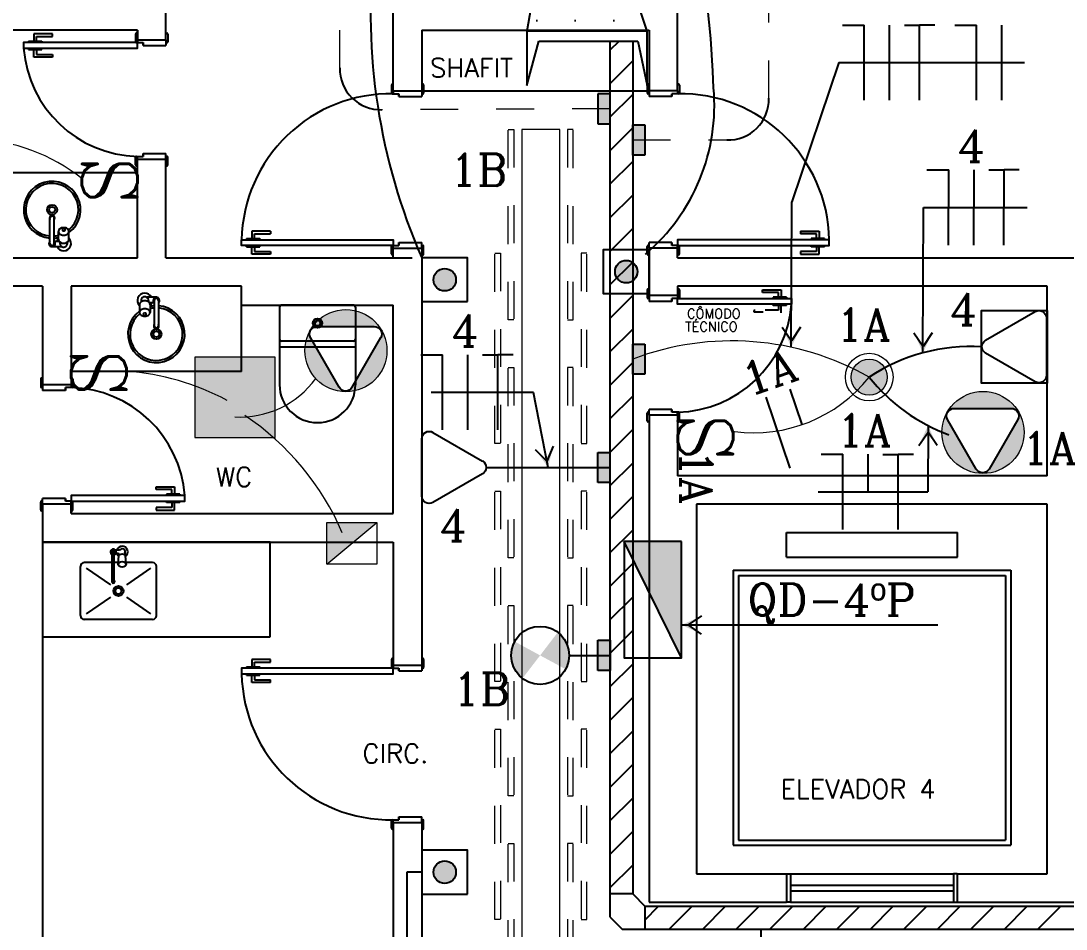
# Model space of a CAD drawing. Extents: x 544 to 914, y -40 to 56.
# Drawn here: x 574.699 to 577.456, y -4.27 to -1.874 of the extents above; entities that cross this region are included whole.
import ezdxf
from ezdxf.lldxf.tags import DXFTag

# ---------------------------------------------------------------- set-up
doc = ezdxf.new("R2010")
doc.units = 0
doc.header["$LTSCALE"] = 0.5
doc.header["$MEASUREMENT"] = 0
for name, pattern in [('CONTINU', [0]), ('DASHDOT2', [0.5, 0.25, -0.125, 0, -0.125]), ('HIDDEN', [0.375, 0.25, -0.125])]:
    doc.linetypes.add(name, pattern=pattern)
doc.layers.get('0').update_dxf_attribs({"linetype": 'CONTINUOUS'})
for name, color, linetype in [('A-01', 1, 'CONTINUOUS'), ('A-02', 2, 'CONTINUOUS'), ('A-05', 5, 'CONTINUOUS'), ('CABOS', 5, 'CONTINUOUS'), ('COZINHA', 2, 'CONTINUOUS'), ('ELE-ELETROCALHA', 250, 'CONTINUOUS'), ('ELETRODUTO', 5, 'CONTINUOUS'), ('FIAÇÃO', 15, 'CONTINUOUS'), ('INTERRUPTOR', 3, 'CONTINUOUS'), ('JANELA', 1, 'CONTINUOUS'), ('LUMINO', 3, 'CONTINUOUS'), ('PORTA', 2, 'CONTINUOUS'), ('Proj', 1, 'HIDDEN'), ('SAN', 2, 'CONTINUOUS'), ('SETAS', 1, 'CONTINUOUS'), ('TEL-TOMADA COAXIAL', 3, 'CONTINUOUS'), ('TEXTO', 7, 'CONTINUOUS'), ('TOMADAS', 3, 'CONTINUOUS'), ('TUBULACAO', 5, 'CONTINUOUS'), ('Título', 3, 'CONTINUOUS')]:
    doc.layers.add(name, color=color, linetype=linetype)
doc.layers.add('Luminotécnico', color=142, linetype='CONTINUOUS', lineweight=0)
doc.styles.add('ROMANC', font='romanc.shx')
doc.styles.add('T20', font='simplex.shx', dxfattribs={"height": 0.1})
tags = doc.linetypes.add('HIDDEN2', pattern=[0.1875, 0.125, -0.0625]).pattern_tags.tags
tags[6:7] = [DXFTag(74, 4), DXFTag(75, 0), DXFTag(340, '0'), DXFTag(46, 1.0), DXFTag(50, 0.0), DXFTag(44, 0.0), DXFTag(45, 0.0)]
tags[4:5] = [DXFTag(74, 4), DXFTag(75, 0), DXFTag(340, '0'), DXFTag(46, 1.0), DXFTag(50, 0.0), DXFTag(44, 0.0), DXFTag(45, 0.0)]

# ---------------------------------------------------------------- blocks, each defined once
blk = doc.blocks.new('A')
at = {"layer": 'TOMADAS'}
blk.add_hatch(color=256, dxfattribs=at).paths.add_polyline_path([(1807.0593, -85.114, 1), (1806.9999, -85.114, 1)])
blk.add_lwpolyline([(1806.9719, -85.1745), (1807.0873, -85.1745), (1807.0873, -85.0534), (1806.9719, -85.0534)], close=True, dxfattribs=at)
blk.add_circle((1807.0296, -85.114), 0.0297, dxfattribs=at)
blk = doc.blocks.new('T')
at = {"layer": 'TOMADAS'}
for p, q in [((-55.465, 372.138), (-55.6155, 372.2249)), ((-55.6492, 372.2054), (-55.6492, 372.0316)), ((-55.6155, 372.0122), (-55.465, 372.0991))]:
    blk.add_line(p, q, dxfattribs=at)
for centre, start, end in [((-55.6267, 372.2054), 60, 180), ((-55.4762, 372.1185), 300, 60), ((-55.6267, 372.0316), 180, 300)]:
    blk.add_arc(centre, 0.0225, start, end, dxfattribs=at)

msp = doc.modelspace()

# ---------------------------------------------------------------- hatches: boundary and pattern name
at = {"layer": 'ELE-ELETROCALHA', "ltscale": 0.06}
h = msp.add_hatch(dxfattribs=at)
h.set_pattern_fill('ANSI31', color=256, scale=0.5, style=0)
h.set_pattern_definition([(45, (-889.07684, 133.60847), (-0.0441941738, 0.0441941738), [])])
h.paths.add_polyline_path([(576.2528, -4.1773), (576.313, -4.1773), (576.313, -1.9266), (576.2528, -1.9266)])
at = {"layer": 'ELETRODUTO', "linetype": 'DASHDOT2', "ltscale": 0.06}
for points in [[(576.253, -2.1456), (576.2212, -2.1456), (576.2212, -2.0662), (576.253, -2.0662)], [(576.3132, -2.228), (576.345, -2.228), (576.345, -2.1486), (576.3132, -2.1486)], [(576.3132, -2.8059), (576.345, -2.8059), (576.345, -2.7265), (576.3132, -2.7265)], [(576.2211, -3.0917), (576.2528, -3.0917), (576.2528, -3.0123), (576.2211, -3.0123)], [(576.2212, -3.5876), (576.253, -3.5876), (576.253, -3.5081), (576.2212, -3.5081)]]:
    msp.add_hatch(color=256, dxfattribs=at).paths.add_polyline_path(points)
at = {"layer": 'LUMINO'}
msp.add_hatch(color=256, dxfattribs=at).paths.add_polyline_path([(576.442, -3.5545), (576.442, -3.2475), (576.2902, -3.2475)])
h = msp.add_hatch(color=256, dxfattribs=at)
h.paths.add_polyline_path([(576.1152, -3.4871), (576.0687, -3.5479), (576.136, -3.5844, 0.124965), (576.1452, -3.5479, 0.233353)])
h.paths.add_polyline_path([(576.0221, -3.6086), (576.0687, -3.5479), (576.0014, -3.5113, 0.124965), (575.9921, -3.5479, 0.233353)])
at = {"layer": 'Luminotécnico', "linetype": 'CONTINU'}
h = msp.add_hatch(color=3, dxfattribs=at)
h.paths.add_polyline_path([(575.4481, -2.744, 1), (575.6646, -2.744, 1)])
h.paths.add_polyline_path([(575.631, -2.6804, -0.57735), (575.648, -2.7097), (575.5724, -2.8406, -0.57735), (575.5385, -2.8406), (575.463, -2.7097, -0.57735), (575.4799, -2.6804)], flags=16)
at = {"layer": 'Luminotécnico'}
for points in [[(575.1579, -2.7608), (575.1579, -2.9728), (575.37, -2.9728), (575.37, -2.7608)], [(576.9367, -2.8616, 1), (576.9367, -2.7661, 1)], [(575.5065, -3.3071), (575.6381, -3.197), (575.5065, -3.197)]]:
    msp.add_hatch(color=3, dxfattribs=at).paths.add_polyline_path(points)
at = {"layer": 'Luminotécnico', "linetype": 'CONTINU'}
h = msp.add_hatch(color=3, dxfattribs=at)
h.paths.add_polyline_path([(577.1285, -2.9598, 1), (577.3451, -2.9598, 1)])
h.paths.add_polyline_path([(577.3115, -2.8961, -0.57735), (577.3284, -2.9255), (577.2528, -3.0564, -0.57735), (577.219, -3.0564), (577.1434, -2.9255, -0.57735), (577.1603, -2.8961)], flags=16)
at = {"layer": 'TEL-TOMADA COAXIAL', "linetype": 'DASHDOT2', "ltscale": 0.06}
h = msp.add_hatch(dxfattribs=at)
h.set_pattern_fill('DOTS', color=256, scale=0.032, angle=270, style=0)
h.set_pattern_definition([(270, (329.019317, 414.10259), (0.0508, -0.0254), [0, -0.0508])])
h.paths.add_polyline_path([(576.0334, -1.9016), (576.3507, -1.9016), (576.2161, -1.4992), (576.3678, -1.5347), (576.0566, -1.2951), (576.0395, -1.6313), (576.0935, -1.5575)])
at = {"layer": 'TOMADAS'}
msp.add_hatch(color=256, dxfattribs=at).paths.add_polyline_path([(576.2959, -2.5059, 1), (576.2959, -2.5653, 1)])
msp.add_hatch(color=256, dxfattribs=at).paths.add_polyline_path([(576.2959, -2.5059, 1), (576.2959, -2.5653, 1)])

# ---------------------------------------------------------------- linework, layer by layer
at = {"color": 3}
msp.add_lwpolyline([(577.4063, -2.6377), (577.4063, -2.8301), (577.2333, -2.8301), (577.2333, -2.6377)], close=True, dxfattribs=at)
at = {"layer": 'A-01', "color": 9}
msp.add_line((574.7564, -3.2489), (574.7564, -4.8289), dxfattribs=at)
at = {"layer": 'A-02', "color": 9}
for p, q in [((576.7187, -3.2239), (577.1692, -3.2239)), ((576.7187, -3.2887), (576.7187, -3.2239)), ((577.1692, -3.2887), (577.1692, -3.2239)), ((576.7187, -3.2887), (577.1692, -3.2887)), ((576.5777, -3.3233), (576.5777, -4.0489)), ((576.5777, -3.3233), (577.3102, -3.3233)), ((577.3102, -3.3233), (577.3102, -4.0489)), ((576.5916, -3.3372), (576.5916, -4.035)), ((576.5916, -3.3372), (577.2963, -3.3372)), ((577.2963, -3.3372), (577.2963, -4.035)), ((576.5777, -4.0489), (577.3102, -4.0489)), ((576.5916, -4.035), (577.2963, -4.035))]:
    msp.add_line(p, q, dxfattribs=at)
at = {"layer": 'A-05', "color": 4}
for p, q in [((575.0814, -1.9239), (575.0814, -1.8239)), ((575.6814, -2.0589), (575.6814, -1.8239)), ((576.4314, -2.0589), (576.4314, -1.8239)), ((575.0064, -1.8989), (574.1564, -1.8989)), ((575.0064, -1.8989), (575.0064, -1.9239)), ((575.0064, -1.9239), (575.0064, -1.8989)), ((575.7564, -1.8989), (576.3564, -1.8989)), ((575.7564, -1.8989), (575.7564, -2.0589)), ((576.3564, -1.8989), (576.3564, -2.0589)), ((575.0064, -1.9239), (575.0814, -1.9239)), ((575.6814, -2.0589), (575.7564, -2.0589)), ((576.4314, -2.0589), (576.3564, -2.0589)), ((575.0064, -2.2389), (575.0814, -2.2389)), ((575.0064, -2.4989), (575.0064, -2.2389)), ((575.0814, -2.4989), (575.0814, -2.2389)), ((575.6814, -2.4739), (575.7564, -2.4739)), ((575.6814, -2.4989), (575.6814, -2.4739)), ((575.7564, -2.4739), (575.7564, -3.5739)), ((576.4314, -2.4739), (576.3564, -2.4739)), ((576.3564, -2.4739), (576.3564, -2.5989)), ((576.4314, -2.4989), (576.4314, -2.4739)), ((574.5564, -2.4989), (575.0064, -2.4989)), ((574.5564, -2.4989), (575.0064, -2.4989)), ((575.0814, -2.4989), (575.7314, -2.4989)), ((576.4314, -2.4989), (577.5314, -2.4989)), ((574.7564, -2.5739), (573.4689, -2.5739)), ((574.7564, -2.5739), (574.7564, -2.8339)), ((574.8314, -2.5739), (574.8314, -2.8339)), ((575.2814, -2.5739), (574.8314, -2.5739)), ((575.2814, -2.5739), (574.8314, -2.5739)), ((575.2814, -2.6239), (575.2814, -2.5739)), ((576.3564, -2.5739), (576.3564, -2.5739)), ((577.4064, -2.5739), (576.4314, -2.5739)), ((576.4314, -2.5739), (576.4314, -2.5989)), ((577.4064, -3.0739), (577.4064, -2.5739)), ((576.4314, -2.5989), (576.3564, -2.5989)), ((575.2814, -2.6239), (575.6814, -2.6239)), ((575.6814, -3.1739), (575.6814, -2.6239)), ((574.8314, -2.8339), (574.7564, -2.8339)), ((576.4314, -2.9139), (576.3564, -2.9139)), ((576.3564, -2.9139), (576.3564, -4.1989)), ((576.4314, -2.9139), (576.4314, -3.0739)), ((576.3564, -3.0739), (576.3564, -3.0739)), ((577.4064, -3.0739), (576.4314, -3.0739)), ((574.8314, -3.1489), (574.7564, -3.1489)), ((574.7564, -3.1489), (574.7564, -3.2489)), ((574.8314, -3.1739), (574.8314, -3.1489)), ((574.8314, -3.1489), (574.8314, -3.1739)), ((576.4814, -3.1489), (576.4814, -4.1239)), ((577.4064, -3.1489), (576.4814, -3.1489)), ((577.4064, -4.1239), (577.4064, -3.1489)), ((574.8314, -3.1739), (575.6814, -3.1739)), ((574.7564, -3.2489), (575.6814, -3.2489)), ((575.6814, -3.2489), (575.6814, -3.5739)), ((575.6814, -3.5739), (575.7564, -3.5739)), ((575.6814, -3.9889), (575.7564, -3.9889)), ((575.6814, -3.9889), (575.6814, -4.8289)), ((575.6814, -3.9889), (575.6814, -4.8289)), ((575.7564, -3.9889), (575.7564, -4.8289)), ((576.4814, -4.1239), (576.7189, -4.1239)), ((576.7189, -4.1239), (576.7189, -4.1989)), ((577.1689, -4.1239), (577.1689, -4.1989)), ((577.1689, -4.1239), (577.4064, -4.1239)), ((576.3564, -4.1989), (576.7189, -4.1989)), ((577.1689, -4.1989), (577.7189, -4.1989))]:
    msp.add_line(p, q, dxfattribs=at)
at = {"layer": 'CABOS', "linetype": 'HIDDEN2', "ltscale": 2}
for centre, radius, start, end in [((573.7293, -2.1487), 2.7986, 2.011, 30.375), ((577.2355, -1.853), 1.6141, 173.9246, 203.5957), ((576.0149, -2.097), 0.5134, 310.1985, 5.1958)]:
    msp.add_arc(centre, radius, start, end, dxfattribs=at)
at = {"layer": 'COZINHA', "color": 9}
for p, q in [((575.7564, -2.0589), (576.3564, -2.0589)), ((574.7564, -3.2489), (574.7564, -3.4989)), ((575.3564, -3.2489), (574.7564, -3.2489)), ((575.3564, -3.4989), (575.3564, -3.2489)), ((574.9403, -3.3477), (574.9403, -3.2748)), ((574.9454, -3.3477), (574.9454, -3.2748)), ((574.9596, -3.2703), (574.9487, -3.2703)), ((574.9551, -3.2788), (574.9491, -3.2788)), ((574.9662, -3.2668), (574.9662, -3.2668)), ((574.9734, -3.2785), (574.9734, -3.2822)), ((574.9407, -3.303), (574.8664, -3.303)), ((574.9561, -3.303), (574.945, -3.303)), ((574.9556, -3.3077), (574.9578, -3.2841)), ((574.9769, -3.3077), (574.9748, -3.2841)), ((575.0464, -3.303), (574.9765, -3.303)), ((574.8564, -3.353), (574.8564, -3.313)), ((574.8714, -3.318), (574.9351, -3.3615)), ((575.0414, -3.318), (574.9778, -3.3615)), ((575.0564, -3.353), (575.0564, -3.313)), ((574.8564, -3.443), (574.8564, -3.353)), ((574.9403, -3.3532), (574.9403, -3.3477)), ((574.9454, -3.3532), (574.9454, -3.3477)), ((575.0564, -3.443), (575.0564, -3.353)), ((574.9351, -3.3945), (574.8714, -3.438)), ((574.9778, -3.3945), (575.0414, -3.438)), ((575.0464, -3.453), (574.8664, -3.453)), ((574.7564, -3.4989), (575.3564, -3.4989))]:
    msp.add_line(p, q, dxfattribs=at)
msp.add_lwpolyline([(574.9578, -3.2841), (574.9583, -3.2828), (574.9602, -3.2814), (574.9628, -3.2805), (574.9663, -3.2802), (574.9697, -3.2805), (574.9723, -3.2814), (574.9743, -3.2828), (574.9748, -3.2841)], dxfattribs=at)
msp.add_lwpolyline([(574.9769, -3.3077), (574.9761, -3.3103), (574.9738, -3.3128), (574.9705, -3.3144), (574.9663, -3.315), (574.962, -3.3144), (574.9587, -3.3128), (574.9564, -3.3103), (574.9556, -3.3077), (574.9564, -3.3051), (574.9587, -3.3026), (574.962, -3.301), (574.9663, -3.3005), (574.9705, -3.301), (574.9738, -3.3026), (574.9761, -3.3051)], close=True, dxfattribs=at)
for radius in [0.0133, 0.00813]:
    msp.add_circle((574.9564, -3.378), radius, dxfattribs=at)
for centre, radius, start, end in [((574.9429, -3.2748), 0.0074, 290.161, 249.839), ((574.9429, -3.2748), 0.00255, 0.0037, 179.9963), ((574.9662, -3.2748), 0.0148, 195.5373, 233.9987), ((574.9662, -3.2748), 0.0148, 306.1705, 162.2568), ((574.9551, -3.2831), 0.00425, 12.8285, 90), ((574.9662, -3.2748), 0.00804, 332.7367, 145.7375), ((574.8664, -3.313), 0.01, 90, 180), ((575.0464, -3.313), 0.01, 0, 90), ((574.9429, -3.3532), 0.00376, 132.6559, 47.3441), ((574.9429, -3.3532), 0.00255, 179.9935, 0.0065), ((574.8664, -3.443), 0.01, 180, 270), ((575.0464, -3.443), 0.01, 270, 0)]:
    msp.add_arc(centre, radius, start, end, dxfattribs=at)
at = {"layer": 'ELE-ELETROCALHA', "ltscale": 0.06}
for p, q in [((576.2528, -1.9266), (576.2528, -4.2375)), ((576.313, -1.9266), (576.313, -4.1773)), ((576.313, -4.1773), (576.2528, -4.1773)), ((576.313, -4.1773), (576.3449, -4.2097)), ((576.3449, -4.2097), (579.5218, -4.2097)), ((576.3449, -4.2097), (576.3449, -4.2699)), ((576.3449, -4.246), (576.3812, -4.2097)), ((576.4094, -4.2699), (576.4696, -4.2097)), ((576.4978, -4.2699), (576.558, -4.2097)), ((576.5862, -4.2699), (576.6464, -4.2097)), ((576.6746, -4.2699), (576.7348, -4.2097)), ((576.763, -4.2699), (576.8232, -4.2097)), ((576.8514, -4.2699), (576.9116, -4.2097)), ((576.9398, -4.2699), (577, -4.2097)), ((577.0282, -4.2699), (577.0884, -4.2097)), ((577.1165, -4.2699), (577.1767, -4.2097)), ((577.2049, -4.2699), (577.2651, -4.2097)), ((577.2933, -4.2699), (577.3535, -4.2097)), ((577.3817, -4.2699), (577.4419, -4.2097)), ((576.2528, -4.2375), (576.2847, -4.2699)), ((576.2847, -4.2699), (579.5218, -4.2699))]:
    msp.add_line(p, q, dxfattribs=at)
at = {"layer": 'ELE-ELETROCALHA', "color": 5, "linetype": 'CONTINU'}
for p, q in [((576.1451, -3.5478), (576.2528, -3.5478)), ((576.6513, -5.0784), (576.6513, -4.2699))]:
    msp.add_line(p, q, dxfattribs=at)
for centre, radius, start, end in [((575.6484, -2.0002), 0.1082, 178.9006, 271.584), ((576.5645, -2.0806), 0.1077, 268.1536, 1.208), ((577.2045, -3.2172), 0.4842, 86.5928, 123.5786), ((577.3121, -2.5159), 0.4793, 218.437, 249.8537)]:
    msp.add_arc(centre, radius, start, end, dxfattribs=at)
at = {"layer": 'ELETRODUTO', "linetype": 'DASHDOT2', "ltscale": 0.06}
for points in [[(576.2212, -2.0662), (576.2212, -2.1456), (576.253, -2.1456), (576.253, -2.0662)], [(576.345, -2.1486), (576.345, -2.228), (576.3132, -2.228), (576.3132, -2.1486)], [(576.345, -2.7265), (576.345, -2.8059), (576.3132, -2.8059), (576.3132, -2.7265)], [(576.2528, -3.0123), (576.2528, -3.0917), (576.2211, -3.0917), (576.2211, -3.0123)], [(576.253, -3.5081), (576.253, -3.5876), (576.2212, -3.5876), (576.2212, -3.5081)]]:
    msp.add_lwpolyline(points, close=True, dxfattribs=at)
at = {"layer": 'FIAÇÃO'}
for p, q in [((576.8662, -1.8849), (576.9237, -1.8849)), ((576.9234, -2.0833), (576.9237, -1.8849)), ((576.9902, -2.0834), (576.9905, -1.885)), ((577.0294, -1.8851), (577.0696, -1.8851)), ((577.0693, -2.0835), (577.0696, -1.8851)), ((577.1098, -1.8852), (577.0696, -1.8851)), ((577.1621, -1.8849), (577.2195, -1.8849)), ((577.2193, -2.0833), (577.2195, -1.8849)), ((577.2861, -2.0834), (577.2863, -1.885)), ((577.0891, -2.2671), (577.1465, -2.2671)), ((577.1462, -2.4655), (577.1465, -2.2671)), ((577.213, -2.4655), (577.2133, -2.2672)), ((577.2522, -2.2673), (577.2924, -2.2673)), ((577.2921, -2.4657), (577.2924, -2.2673)), ((577.3326, -2.2674), (577.2924, -2.2673)), ((575.7537, -2.7546), (575.8111, -2.7547)), ((575.8108, -2.953), (575.8111, -2.7547)), ((575.8776, -2.9531), (575.8779, -2.7548)), ((575.9168, -2.7549), (575.957, -2.7549)), ((575.9567, -2.9532), (575.957, -2.7549)), ((575.9972, -2.755), (575.957, -2.7549)), ((576.7281, -3.0544), (576.6651, -2.8664)), ((576.7599, -2.9391), (576.7284, -2.8452)), ((576.8099, -3.0173), (576.8673, -3.0173)), ((576.867, -3.2157), (576.8673, -3.0173)), ((576.934, -3.1165), (576.9341, -3.0174)), ((576.973, -3.0175), (577.0132, -3.0175)), ((577.0129, -3.2159), (577.0132, -3.0175)), ((577.0534, -3.0176), (577.0132, -3.0175))]:
    msp.add_line(p, q, dxfattribs=at)
at = {"layer": 'JANELA', "color": 9}
for p, q in [((576.7189, -4.1239), (576.7289, -4.1239)), ((576.7289, -4.1239), (576.7289, -4.1989)), ((576.7289, -4.1239), (577.1589, -4.1239)), ((577.1589, -4.1239), (577.1589, -4.1989)), ((577.1689, -4.1239), (577.1589, -4.1239)), ((576.7289, -4.1539), (577.1589, -4.1539)), ((576.7289, -4.1689), (577.1589, -4.1689)), ((576.7289, -4.1989), (576.7189, -4.1989)), ((576.7289, -4.1989), (577.1589, -4.1989)), ((577.1589, -4.1989), (577.1689, -4.1989))]:
    msp.add_line(p, q, dxfattribs=at)
at = {"layer": 'LUMINO'}
msp.add_line((576.442, -3.5545), (576.2902, -3.2475), dxfattribs=at)
msp.add_lwpolyline([(576.442, -3.2475), (576.2902, -3.2475), (576.2902, -3.5545), (576.442, -3.5545)], close=True, dxfattribs=at)
msp.add_circle((576.0687, -3.5479), 0.0766, dxfattribs=at)
at = {"layer": 'Luminotécnico', "color": 3}
msp.add_line((575.5065, -3.3071), (575.6381, -3.197), dxfattribs=at)
at = {"layer": 'Luminotécnico', "color": 9, "linetype": 'HIDDEN', "ltscale": 0.05}
for points in [[(575.9844, -2.6627), (575.9844, -2.1604), (575.9995, -2.1604), (575.9995, -2.6627)], [(576.1562, -2.6627), (576.1562, -2.1604), (576.1411, -2.1604), (576.1411, -2.6627)], [(575.949, -2.9892), (575.949, -2.4869), (575.9641, -2.4869), (575.9641, -2.9892)], [(576.1916, -2.9892), (576.1916, -2.4869), (576.1765, -2.4869), (576.1765, -2.9892)], [(575.9844, -3.2906), (575.9844, -2.7883), (575.9995, -2.7883), (575.9995, -3.2906)], [(576.1562, -3.2906), (576.1562, -2.7883), (576.1411, -2.7883), (576.1411, -3.2906)], [(575.949, -3.617), (575.949, -3.1148), (575.9641, -3.1148), (575.9641, -3.617)], [(576.1916, -3.617), (576.1916, -3.1148), (576.1765, -3.1148), (576.1765, -3.617)], [(575.9844, -3.9184), (575.9844, -3.4161), (575.9995, -3.4161), (575.9995, -3.9184)], [(576.1562, -3.9184), (576.1562, -3.4161), (576.1411, -3.4161), (576.1411, -3.9184)], [(575.949, -4.2449), (575.949, -3.7426), (575.9641, -3.7426), (575.9641, -4.2449)], [(576.1916, -4.2449), (576.1916, -3.7426), (576.1765, -3.7426), (576.1765, -4.2449)], [(575.9844, -4.5463), (575.9844, -4.044), (575.9995, -4.044), (575.9995, -4.5463)], [(576.1562, -4.5463), (576.1562, -4.044), (576.1411, -4.044), (576.1411, -4.5463)]]:
    msp.add_lwpolyline(points, close=True, dxfattribs=at)
at = {"layer": 'Luminotécnico', "color": 3, "linetype": 'CONTINU', "ltscale": 0.05}
msp.add_lwpolyline([(576.0201, -2.1609), (576.0201, -4.5517), (576.1205, -4.5517), (576.1205, -2.1609)], close=True, dxfattribs=at)
at = {"layer": 'Luminotécnico', "color": 3}
for points in [[(575.37, -2.9728), (575.37, -2.7608), (575.1579, -2.7608), (575.1579, -2.9728)], [(575.6381, -3.3071), (575.5065, -3.3071), (575.5065, -3.197), (575.6381, -3.197)]]:
    msp.add_lwpolyline(points, close=True, dxfattribs=at)
at = {"layer": 'Luminotécnico', "color": 3, "linetype": 'CONTINU'}
for centre in [(575.5564, -2.744), (577.2368, -2.9598)]:
    msp.add_circle(centre, 0.1083, dxfattribs=at)
at = {"layer": 'Luminotécnico', "color": 3}
for radius in [0.0628, 0.0477]:
    msp.add_circle((576.9367, -2.8138), radius, dxfattribs=at)
at = {"layer": 'Luminotécnico', "color": 5, "linetype": 'CONTINU'}
for centre, radius, start, end in [((574.5583, -2.6709), 0.4859, 51.61, 87.4639), ((576.5742, -3.4527), 0.7345, 60.4262, 110.827), ((574.9281, -3.4644), 0.6682, 61.8709, 85.7482), ((575.2783, -2.6749), 0.2441, 266.5309, 324.346), ((576.6316, -2.5705), 0.3903, 262.6089, 321.4273), ((574.8965, -3.5032), 0.7075, 23.1898, 56.1923)]:
    msp.add_arc(centre, radius, start, end, dxfattribs=at)
at = {"layer": 'PORTA', "color": 9}
for p, q in [((574.7194, -1.9279), (574.7544, -1.9279)), ((574.7194, -1.9279), (574.7194, -1.9314)), ((574.7824, -1.9084), (574.7334, -1.9084)), ((574.7334, -1.9084), (574.7334, -1.9279)), ((574.7404, -1.9279), (574.7404, -1.9154)), ((574.7404, -1.9154), (574.7754, -1.9154)), ((574.7544, -1.9279), (574.7544, -1.9314)), ((574.7754, -1.9154), (574.7754, -1.9154)), ((574.7754, -1.9154), (574.7824, -1.9154)), ((574.7824, -1.9154), (574.7824, -1.9084)), ((575.0014, -1.9089), (575.0014, -1.9289)), ((575.0039, -1.9064), (575.0064, -1.9064)), ((575.0064, -1.9239), (575.0064, -1.9314)), ((575.0814, -1.9064), (575.0839, -1.9064)), ((575.0814, -1.9064), (575.0814, -1.9064)), ((575.0814, -1.9239), (575.0814, -1.9389)), ((575.0864, -1.9089), (575.0864, -1.9289)), ((574.7194, -1.9499), (574.7194, -1.9464)), ((574.7194, -1.9499), (574.7544, -1.9499)), ((574.7334, -1.9694), (574.7334, -1.9499)), ((574.7404, -1.9499), (574.7404, -1.9624)), ((574.7544, -1.9499), (574.7544, -1.9464)), ((575.0064, -1.9314), (575.0214, -1.9314)), ((575.0214, -1.9314), (575.0214, -1.9389)), ((575.0214, -1.9389), (575.0214, -1.9314)), ((575.0214, -1.9389), (575.0814, -1.9389)), ((575.0814, -1.9314), (575.0839, -1.9314)), ((574.7824, -1.9694), (574.7334, -1.9694)), ((574.7404, -1.9624), (574.7754, -1.9624)), ((574.7754, -1.9624), (574.7824, -1.9624)), ((574.7754, -1.9624), (574.7754, -1.9624)), ((574.7824, -1.9624), (574.7824, -1.9694)), ((575.6764, -2.0439), (575.6764, -2.0639)), ((575.6789, -2.0414), (575.6814, -2.0414)), ((575.6789, -2.0664), (575.6814, -2.0664)), ((575.6814, -2.0589), (575.6814, -2.0664)), ((575.6814, -2.0664), (575.6964, -2.0664)), ((575.6964, -2.0739), (575.6964, -2.0664)), ((575.6964, -2.0664), (575.6964, -2.0739)), ((575.7564, -2.0414), (575.7564, -2.0414)), ((575.7564, -2.0414), (575.7589, -2.0414)), ((575.7564, -2.0589), (575.7564, -2.0739)), ((575.7564, -2.0664), (575.7589, -2.0664)), ((575.7614, -2.0439), (575.7614, -2.0639)), ((576.3514, -2.0439), (576.3514, -2.0639)), ((576.3564, -2.0414), (576.3539, -2.0414)), ((576.3564, -2.0664), (576.3539, -2.0664)), ((576.3564, -2.0414), (576.3564, -2.0414)), ((576.3564, -2.0589), (576.3564, -2.0739)), ((576.4314, -2.0664), (576.4164, -2.0664)), ((576.4164, -2.0739), (576.4164, -2.0664)), ((576.4164, -2.0664), (576.4164, -2.0739)), ((576.4339, -2.0414), (576.4314, -2.0414)), ((576.4314, -2.0589), (576.4314, -2.0664)), ((576.4339, -2.0664), (576.4314, -2.0664)), ((576.4364, -2.0439), (576.4364, -2.0639)), ((575.6964, -2.0739), (575.7564, -2.0739)), ((576.4164, -2.0739), (576.3564, -2.0739)), ((575.0039, -2.2314), (575.0064, -2.2314)), ((575.0064, -2.2314), (575.0214, -2.2314)), ((575.0064, -2.2389), (575.0064, -2.2314)), ((575.0214, -2.2239), (575.0814, -2.2239)), ((575.0214, -2.2239), (575.0214, -2.2314)), ((575.0214, -2.2314), (575.0214, -2.2239)), ((575.0814, -2.2389), (575.0814, -2.2239)), ((575.0814, -2.2314), (575.0839, -2.2314)), ((575.0014, -2.2539), (575.0014, -2.2339)), ((575.0039, -2.2564), (575.0064, -2.2564)), ((575.0814, -2.2564), (575.0814, -2.2564)), ((575.0814, -2.2564), (575.0839, -2.2564)), ((575.0864, -2.2539), (575.0864, -2.2339)), ((575.2944, -2.4479), (575.2944, -2.4514)), ((575.2944, -2.4479), (575.3294, -2.4479)), ((575.3574, -2.4284), (575.3084, -2.4284)), ((575.3084, -2.4284), (575.3084, -2.4479)), ((575.3154, -2.4354), (575.3504, -2.4354)), ((575.3154, -2.4479), (575.3154, -2.4354)), ((575.3294, -2.4479), (575.3294, -2.4514)), ((575.3504, -2.4354), (575.3574, -2.4354)), ((575.3504, -2.4354), (575.3504, -2.4354)), ((575.3574, -2.4284), (575.3574, -2.4354)), ((576.7555, -2.4284), (576.7555, -2.4354)), ((576.7555, -2.4284), (576.8045, -2.4284)), ((576.7625, -2.4354), (576.7555, -2.4354)), ((576.7625, -2.4354), (576.7625, -2.4354)), ((576.7975, -2.4354), (576.7625, -2.4354)), ((576.7835, -2.4479), (576.7835, -2.4514)), ((576.8185, -2.4479), (576.7835, -2.4479)), ((576.7975, -2.4479), (576.7975, -2.4354)), ((576.8045, -2.4284), (576.8045, -2.4479)), ((576.8185, -2.4479), (576.8185, -2.4514)), ((575.2944, -2.4699), (575.2944, -2.4664)), ((575.2944, -2.4699), (575.3294, -2.4699)), ((575.3084, -2.4894), (575.3084, -2.4699)), ((575.3154, -2.4699), (575.3154, -2.4824)), ((575.3294, -2.4699), (575.3294, -2.4664)), ((575.6764, -2.4889), (575.6764, -2.4689)), ((575.6814, -2.4739), (575.6814, -2.4664)), ((575.6814, -2.4664), (575.6964, -2.4664)), ((575.6964, -2.4589), (575.7564, -2.4589)), ((575.6964, -2.4664), (575.6964, -2.4589)), ((575.6964, -2.4589), (575.6964, -2.4664)), ((575.7564, -2.4739), (575.7564, -2.4589)), ((575.7564, -2.4664), (575.7589, -2.4664)), ((575.7614, -2.4889), (575.7614, -2.4689)), ((576.3514, -2.4889), (576.3514, -2.4689)), ((576.3564, -2.4664), (576.3539, -2.4664)), ((576.4164, -2.4589), (576.3564, -2.4589)), ((576.3564, -2.4739), (576.3564, -2.4589)), ((576.4164, -2.4664), (576.4164, -2.4589)), ((576.4164, -2.4589), (576.4164, -2.4664)), ((576.4314, -2.4664), (576.4164, -2.4664)), ((576.4314, -2.4739), (576.4314, -2.4664)), ((576.4364, -2.4889), (576.4364, -2.4689)), ((576.7835, -2.4699), (576.7835, -2.4664)), ((576.8185, -2.4699), (576.7835, -2.4699)), ((576.7975, -2.4699), (576.7975, -2.4824)), ((576.8045, -2.4894), (576.8045, -2.4699)), ((576.8185, -2.4699), (576.8185, -2.4664)), ((575.3574, -2.4894), (575.3084, -2.4894)), ((575.3154, -2.4824), (575.3504, -2.4824)), ((575.3504, -2.4824), (575.3504, -2.4824)), ((575.3504, -2.4824), (575.3574, -2.4824)), ((575.3574, -2.4824), (575.3574, -2.4894)), ((575.6789, -2.4914), (575.6814, -2.4914)), ((575.7564, -2.4914), (575.7589, -2.4914)), ((575.7564, -2.4914), (575.7564, -2.4914)), ((576.3564, -2.4914), (576.3539, -2.4914)), ((576.3564, -2.4914), (576.3564, -2.4914)), ((576.4339, -2.4914), (576.4314, -2.4914)), ((576.7625, -2.4824), (576.7555, -2.4824)), ((576.7555, -2.4824), (576.7555, -2.4894)), ((576.7555, -2.4894), (576.8045, -2.4894)), ((576.7975, -2.4824), (576.7625, -2.4824)), ((576.7625, -2.4824), (576.7625, -2.4824)), ((576.3514, -2.5839), (576.3514, -2.6039)), ((576.3564, -2.5814), (576.3539, -2.5814)), ((576.3564, -2.5814), (576.3564, -2.5814)), ((576.4339, -2.5814), (576.4314, -2.5814)), ((576.4364, -2.5839), (576.4364, -2.6039)), ((576.6555, -2.5904), (576.6555, -2.5834)), ((576.6555, -2.5834), (576.7045, -2.5834)), ((576.6625, -2.5904), (576.6555, -2.5904)), ((576.6975, -2.5904), (576.6625, -2.5904)), ((576.6625, -2.5904), (576.6625, -2.5904)), ((576.6975, -2.6029), (576.6975, -2.5904)), ((576.7045, -2.5834), (576.7045, -2.6029)), ((576.3564, -2.6064), (576.3539, -2.6064)), ((576.3564, -2.5989), (576.3564, -2.6139)), ((576.4164, -2.6139), (576.3564, -2.6139)), ((576.4164, -2.6064), (576.4164, -2.6139)), ((576.4164, -2.6139), (576.4164, -2.6064)), ((576.4314, -2.6064), (576.4164, -2.6064)), ((576.4314, -2.5989), (576.4314, -2.6064)), ((576.7185, -2.6029), (576.6835, -2.6029)), ((576.6835, -2.6029), (576.6835, -2.6064)), ((576.7185, -2.6029), (576.7185, -2.6064)), ((576.6361, -2.6384), (576.6326, -2.6384)), ((576.6326, -2.6384), (576.6326, -2.6419)), ((576.6326, -2.6419), (576.6571, -2.6419)), ((576.6625, -2.6374), (576.6625, -2.6374)), ((576.6975, -2.6374), (576.6625, -2.6374)), ((576.6835, -2.6249), (576.6835, -2.6214)), ((576.7185, -2.6249), (576.6835, -2.6249)), ((576.6975, -2.6249), (576.6975, -2.6374)), ((576.7045, -2.6444), (576.7045, -2.6249)), ((576.7185, -2.6249), (576.7185, -2.6214)), ((574.7514, -2.8189), (574.7514, -2.8389)), ((574.7564, -2.8164), (574.7539, -2.8164)), ((574.7564, -2.8164), (574.7564, -2.8164)), ((574.7564, -2.8339), (574.7564, -2.8489)), ((574.8339, -2.8164), (574.8314, -2.8164)), ((574.8314, -2.8339), (574.8314, -2.8414)), ((574.8364, -2.8189), (574.8364, -2.8389)), ((574.7564, -2.8414), (574.7539, -2.8414)), ((574.8164, -2.8489), (574.7564, -2.8489)), ((574.8314, -2.8414), (574.8164, -2.8414)), ((574.8164, -2.8489), (574.8164, -2.8414)), ((574.8164, -2.8414), (574.8164, -2.8489)), ((574.8339, -2.8414), (574.8314, -2.8414)), ((576.3514, -2.9289), (576.3514, -2.9089)), ((576.3564, -2.9064), (576.3539, -2.9064)), ((576.4164, -2.8989), (576.3564, -2.8989)), ((576.3564, -2.9139), (576.3564, -2.8989)), ((576.4164, -2.8989), (576.4164, -2.9064)), ((576.4164, -2.9064), (576.4164, -2.8989)), ((576.4314, -2.9064), (576.4164, -2.9064)), ((576.4339, -2.9064), (576.4314, -2.9064)), ((576.4314, -2.9139), (576.4314, -2.9064)), ((576.4364, -2.9289), (576.4364, -2.9089)), ((576.3564, -2.9314), (576.3539, -2.9314)), ((576.3564, -2.9314), (576.3564, -2.9314)), ((576.4339, -2.9314), (576.4314, -2.9314)), ((575.0555, -3.1034), (575.1045, -3.1034)), ((575.0555, -3.1104), (575.0555, -3.1034)), ((575.0625, -3.1104), (575.0555, -3.1104)), ((575.0625, -3.1104), (575.0625, -3.1104)), ((575.0975, -3.1104), (575.0625, -3.1104)), ((575.0975, -3.1229), (575.0975, -3.1104)), ((575.1045, -3.1034), (575.1045, -3.1229)), ((574.7564, -3.1414), (574.7539, -3.1414)), ((574.8164, -3.1339), (574.7564, -3.1339)), ((574.7564, -3.1489), (574.7564, -3.1339)), ((574.8164, -3.1414), (574.8164, -3.1339)), ((574.8164, -3.1339), (574.8164, -3.1414)), ((574.8314, -3.1414), (574.8164, -3.1414)), ((574.8314, -3.1489), (574.8314, -3.1414)), ((575.0835, -3.1229), (575.0835, -3.1264)), ((575.1185, -3.1229), (575.0835, -3.1229)), ((575.0835, -3.1449), (575.0835, -3.1414)), ((575.1185, -3.1229), (575.1185, -3.1264)), ((575.1185, -3.1449), (575.1185, -3.1414)), ((574.7514, -3.1639), (574.7514, -3.1439)), ((574.7564, -3.1664), (574.7539, -3.1664)), ((574.7564, -3.1664), (574.7564, -3.1664)), ((574.8339, -3.1664), (574.8314, -3.1664)), ((574.8364, -3.1639), (574.8364, -3.1439)), ((575.0625, -3.1574), (575.0555, -3.1574)), ((575.0555, -3.1574), (575.0555, -3.1644)), ((575.0555, -3.1644), (575.1045, -3.1644)), ((575.0975, -3.1574), (575.0625, -3.1574)), ((575.0625, -3.1574), (575.0625, -3.1574)), ((575.1185, -3.1449), (575.0835, -3.1449)), ((575.0975, -3.1449), (575.0975, -3.1574)), ((575.1045, -3.1644), (575.1045, -3.1449)), ((575.2944, -3.5779), (575.3294, -3.5779)), ((575.2944, -3.5779), (575.2944, -3.5814)), ((575.3574, -3.5584), (575.3084, -3.5584)), ((575.3084, -3.5584), (575.3084, -3.5779)), ((575.3154, -3.5779), (575.3154, -3.5654)), ((575.3154, -3.5654), (575.3504, -3.5654)), ((575.3294, -3.5779), (575.3294, -3.5814)), ((575.3504, -3.5654), (575.3504, -3.5654)), ((575.3504, -3.5654), (575.3574, -3.5654)), ((575.3574, -3.5654), (575.3574, -3.5584)), ((575.6764, -3.5589), (575.6764, -3.5789)), ((575.6789, -3.5564), (575.6814, -3.5564)), ((575.6814, -3.5739), (575.6814, -3.5814)), ((575.6814, -3.5814), (575.6964, -3.5814)), ((575.6964, -3.5814), (575.6964, -3.5889)), ((575.6964, -3.5889), (575.6964, -3.5814)), ((575.7564, -3.5564), (575.7589, -3.5564)), ((575.7564, -3.5564), (575.7564, -3.5564)), ((575.7564, -3.5739), (575.7564, -3.5889)), ((575.7564, -3.5814), (575.7589, -3.5814)), ((575.7614, -3.5589), (575.7614, -3.5789)), ((575.2944, -3.5999), (575.2944, -3.5964)), ((575.2944, -3.5999), (575.3294, -3.5999)), ((575.3084, -3.6194), (575.3084, -3.5999)), ((575.3154, -3.5999), (575.3154, -3.6124)), ((575.3294, -3.5999), (575.3294, -3.5964)), ((575.6964, -3.5889), (575.7564, -3.5889)), ((575.3574, -3.6194), (575.3084, -3.6194)), ((575.3154, -3.6124), (575.3504, -3.6124)), ((575.3504, -3.6124), (575.3574, -3.6124)), ((575.3504, -3.6124), (575.3504, -3.6124)), ((575.3574, -3.6194), (575.3574, -3.6124)), ((575.6764, -4.0039), (575.6764, -3.9839)), ((575.6789, -3.9814), (575.6814, -3.9814)), ((575.6814, -3.9814), (575.6964, -3.9814)), ((575.6814, -3.9889), (575.6814, -3.9814)), ((575.6964, -3.9739), (575.7564, -3.9739)), ((575.6964, -3.9739), (575.6964, -3.9814)), ((575.6964, -3.9814), (575.6964, -3.9739)), ((575.7564, -3.9889), (575.7564, -3.9739)), ((575.7564, -3.9814), (575.7589, -3.9814)), ((575.7614, -4.0039), (575.7614, -3.9839)), ((575.6789, -4.0064), (575.6814, -4.0064)), ((575.7564, -4.0064), (575.7564, -4.0064)), ((575.7564, -4.0064), (575.7589, -4.0064))]:
    msp.add_line(p, q, dxfattribs=at)
for points in [[(575.0064, -1.9314), (574.7064, -1.9314), (574.7064, -1.9464), (575.0064, -1.9464)], [(575.6814, -2.4664), (575.2814, -2.4664), (575.2814, -2.4514), (575.6814, -2.4514)], [(576.4314, -2.4664), (576.8314, -2.4664), (576.8314, -2.4514), (576.4314, -2.4514)], [(576.4314, -2.6064), (576.7314, -2.6064), (576.7314, -2.6214), (576.4314, -2.6214)], [(574.8314, -3.1414), (575.1314, -3.1414), (575.1314, -3.1264), (574.8314, -3.1264)], [(575.6814, -3.5814), (575.2814, -3.5814), (575.2814, -3.5964), (575.6814, -3.5964)]]:
    msp.add_lwpolyline(points, close=True, dxfattribs=at)
for centre, radius, start, end in [((575.0039, -1.9089), 0.0025, 90, 180), ((575.0039, -1.9289), 0.0025, 180, 270), ((575.0839, -1.9089), 0.0025, 0, 90), ((575.0839, -1.9289), 0.0025, 270, 0), ((575.014, -1.923), 0.3085, 184.346, 268.5916), ((575.6739, -2.4589), 0.3926, 88.9053, 178.9053), ((575.6789, -2.0439), 0.0025, 90, 180), ((575.6789, -2.0639), 0.0025, 180, 270), ((575.7589, -2.0439), 0.0025, 0, 90), ((575.7589, -2.0639), 0.0025, 270, 0), ((576.3539, -2.0439), 0.0025, 90, 180), ((576.3539, -2.0639), 0.0025, 180, 270), ((576.4389, -2.4589), 0.3926, 1.0947, 91.0947), ((576.4339, -2.0439), 0.0025, 0, 90), ((576.4339, -2.0639), 0.0025, 270, 0), ((575.0039, -2.2339), 0.0025, 90, 180), ((575.0839, -2.2339), 0.0025, 0, 90), ((575.0039, -2.2539), 0.0025, 180, 270), ((575.0839, -2.2539), 0.0025, 270, 0), ((575.6789, -2.4689), 0.0025, 90, 180), ((575.7589, -2.4689), 0.0025, 0, 90), ((576.3539, -2.4689), 0.0025, 90, 180), ((576.4339, -2.4689), 0.0025, 0, 90), ((575.6789, -2.4889), 0.0025, 180, 270), ((575.7589, -2.4889), 0.0025, 270, 0), ((576.3539, -2.4889), 0.0025, 180, 270), ((576.4339, -2.4889), 0.0025, 270, 0), ((576.3539, -2.5839), 0.0025, 90, 180), ((576.4339, -2.5839), 0.0025, 0, 90), ((576.3539, -2.6039), 0.0025, 180, 270), ((576.4339, -2.6039), 0.0025, 270, 0), ((576.4239, -2.598), 0.3085, 271.4084, 355.654), ((574.7539, -2.8189), 0.0025, 90, 180), ((574.7539, -2.8389), 0.0025, 180, 270), ((574.8339, -2.8189), 0.0025, 0, 90), ((574.8339, -2.8389), 0.0025, 270, 0), ((574.8239, -3.1498), 0.3085, 4.346, 88.5916), ((576.3539, -2.9089), 0.0025, 90, 180), ((576.4339, -2.9089), 0.0025, 0, 90), ((576.3539, -2.9289), 0.0025, 180, 270), ((576.4339, -2.9289), 0.0025, 270, 0), ((574.7539, -3.1439), 0.0025, 90, 180), ((574.8339, -3.1439), 0.0025, 0, 90), ((574.7539, -3.1639), 0.0025, 180, 270), ((574.8339, -3.1639), 0.0025, 270, 0), ((575.6789, -3.5589), 0.0025, 90, 180), ((575.6789, -3.5789), 0.0025, 180, 270), ((575.7589, -3.5589), 0.0025, 0, 90), ((575.7589, -3.5789), 0.0025, 270, 0), ((575.6739, -3.5889), 0.3926, 181.0947, 271.0947), ((575.6789, -3.9839), 0.0025, 90, 180), ((575.7589, -3.9839), 0.0025, 0, 90), ((575.6789, -4.0039), 0.0025, 180, 270), ((575.7589, -4.0039), 0.0025, 270, 0)]:
    msp.add_arc(centre, radius, start, end, dxfattribs=at)
at = {"layer": 'Proj', "color": 5, "linetype": 'CONTINU'}
msp.add_line((575.9264, -3.052), (576.2528, -3.052), dxfattribs=at)
at = {"layer": 'SAN', "color": 9}
for p, q in [((574.5564, -2.2739), (575.0064, -2.2739)), ((574.7759, -2.4612), (574.7759, -2.3945)), ((574.787, -2.4612), (574.787, -2.3945)), ((574.7981, -2.4503), (574.7981, -2.4294)), ((574.8259, -2.4503), (574.8259, -2.4294)), ((574.7814, -2.4695), (574.8056, -2.4695)), ((574.787, -2.4549), (574.7998, -2.4549)), ((574.8023, -2.4612), (574.8023, -2.4573)), ((574.8217, -2.4612), (574.8217, -2.4573)), ((575.0162, -2.6116), (575.0162, -2.6155)), ((575.0564, -2.6033), (575.0323, -2.6033)), ((575.0356, -2.6116), (575.0356, -2.6155)), ((575.0509, -2.6179), (575.0381, -2.6179)), ((575.0509, -2.6116), (575.0509, -2.6783)), ((575.062, -2.6116), (575.062, -2.6783)), ((575.012, -2.6225), (575.012, -2.6434)), ((575.0398, -2.6225), (575.0398, -2.6434)), ((575.2814, -2.7989), (575.2814, -2.6239)), ((575.3814, -2.6289), (575.3814, -2.8339)), ((575.5764, -2.6239), (575.3864, -2.6239)), ((575.5814, -2.6289), (575.5814, -2.8339)), ((575.5764, -2.7189), (575.3864, -2.7189)), ((575.5814, -2.7352), (575.3814, -2.7352)), ((575.2814, -2.7989), (574.8314, -2.7989))]:
    msp.add_line(p, q, dxfattribs=at)
for centre, radius in [((574.7814, -2.3723), 0.0133), ((574.7814, -2.3723), 0.00778), ((575.4814, -2.6714), 0.0125), ((575.4814, -2.6714), 0.0075), ((575.0564, -2.7005), 0.0133), ((575.0564, -2.7005), 0.00778)]:
    msp.add_circle(centre, radius, dxfattribs=at)
for centre, radius, start, end in [((574.7814, -2.3723), 0.075, 306.3412, 265.752), ((574.7814, -2.3723), 0.0694, 309.0073, 265.4114), ((574.7814, -2.3945), 0.00694, 323.1301, 216.8699), ((574.7814, -2.3945), 0.00556, 359.9999, 179.9999), ((574.8052, -2.4294), 0.00706, 149.6388, 180), ((574.8084, -2.4313), 0.0109, 125.2644, 149.6388), ((574.8106, -2.4344), 0.0146, 106.3249, 125.2644), ((574.812, -2.4392), 0.0196, 90, 106.3249), ((574.81, -2.4253), 0.00212, 149.6388, 180), ((574.81, -2.4253), 0.00212, 180, 210.3612), ((574.8109, -2.4258), 0.00326, 125.2644, 149.6388), ((574.8116, -2.4267), 0.00437, 106.3249, 125.2644), ((574.812, -2.4282), 0.00587, 90, 106.3249), ((574.812, -2.4392), 0.0196, 73.6751, 90), ((574.812, -2.4282), 0.00587, 73.6751, 90), ((574.8124, -2.4267), 0.00437, 54.7356, 73.6751), ((574.8131, -2.4258), 0.00326, 30.3612, 54.7356), ((574.8141, -2.4253), 0.00212, 0, 30.3612), ((574.8141, -2.4253), 0.00212, 329.6388, 360), ((574.8134, -2.4344), 0.0146, 54.7356, 73.6751), ((574.8156, -2.4313), 0.0109, 30.3612, 54.7356), ((574.8188, -2.4294), 0.00706, 360, 30.3612), ((574.7814, -2.3723), 0.0694, 274.5886, 283.8865), ((574.7814, -2.3723), 0.075, 274.248, 282.8396), ((574.812, -2.4612), 0.0194, 135.5847, 161.1289), ((574.812, -2.4612), 0.0194, 205.3769, 44.4153), ((574.8052, -2.4294), 0.00706, 180, 210.3612), ((574.8052, -2.4503), 0.00706, 180, 210.3612), ((574.8084, -2.4275), 0.0109, 210.3612, 234.7356), ((574.8106, -2.4245), 0.0146, 234.7356, 253.6751), ((574.812, -2.4197), 0.0196, 253.6751, 270), ((574.8109, -2.4247), 0.00326, 210.3612, 234.7356), ((574.8116, -2.4238), 0.00437, 234.7356, 253.6751), ((574.812, -2.4223), 0.00587, 253.6751, 270), ((574.812, -2.4223), 0.00587, 270, 286.3249), ((574.812, -2.4197), 0.0196, 270, 286.3249), ((574.8124, -2.4238), 0.00437, 286.3249, 305.2644), ((574.8131, -2.4247), 0.00326, 305.2644, 329.6388), ((574.8134, -2.4245), 0.0146, 286.3249, 305.2644), ((574.8156, -2.4275), 0.0109, 305.2644, 329.6388), ((574.8188, -2.4294), 0.00706, 329.6388, 360), ((574.8188, -2.4503), 0.00706, 329.6388, 0), ((574.7814, -2.4612), 0.00833, 131.8103, 48.1897), ((574.7814, -2.4612), 0.00556, 179.9998, 359.9998), ((574.8084, -2.4484), 0.0109, 210.3612, 234.7356), ((574.8106, -2.4453), 0.0146, 234.7356, 253.6751), ((574.812, -2.4612), 0.00972, 180, 238.9973), ((574.8056, -2.4751), 0.00556, 65.38, 90), ((574.812, -2.4406), 0.0196, 253.6751, 270), ((574.812, -2.4612), 0.00972, 245.38, 0), ((574.812, -2.4406), 0.0196, 270, 286.3249), ((574.8134, -2.4453), 0.0146, 286.3249, 305.2644), ((574.8156, -2.4484), 0.0109, 305.2644, 329.6388), ((575.0259, -2.6116), 0.0194, 25.3769, 224.4153), ((575.0191, -2.6225), 0.00706, 149.6388, 180), ((575.0223, -2.6244), 0.0109, 125.2644, 149.6388), ((575.0245, -2.6275), 0.0146, 106.3249, 125.2644), ((575.0259, -2.6116), 0.00972, 65.38, 180), ((575.0259, -2.6323), 0.0196, 90, 106.3249), ((575.0259, -2.6323), 0.0196, 73.6751, 90), ((575.0323, -2.5977), 0.00556, 245.38, 270), ((575.0259, -2.6116), 0.00972, 0, 58.9973), ((575.0273, -2.6275), 0.0146, 54.7356, 73.6751), ((575.0294, -2.6244), 0.0109, 30.3612, 54.7356), ((575.0327, -2.6225), 0.00706, 360, 30.3612), ((575.0259, -2.6116), 0.0194, 315.5847, 341.1289), ((575.0564, -2.6116), 0.00833, 311.8103, 228.1897), ((575.0564, -2.6116), 0.00556, 359.9998, 179.9998), ((575.0564, -2.7005), 0.075, 126.3412, 85.752), ((575.0564, -2.7005), 0.0694, 129.0073, 85.4114), ((575.0191, -2.6434), 0.00706, 149.6388, 180), ((575.0191, -2.6434), 0.00706, 180, 210.3612), ((575.0223, -2.6453), 0.0109, 125.2644, 149.6388), ((575.0245, -2.6483), 0.0146, 106.3249, 125.2644), ((575.0259, -2.6531), 0.0196, 90, 106.3249), ((575.0238, -2.6476), 0.00212, 149.6388, 180), ((575.0248, -2.6481), 0.00326, 125.2644, 149.6388), ((575.0255, -2.649), 0.00437, 106.3249, 125.2644), ((575.0259, -2.6505), 0.00587, 90, 106.3249), ((575.0259, -2.6531), 0.0196, 73.6751, 90), ((575.0259, -2.6505), 0.00587, 73.6751, 90), ((575.0263, -2.649), 0.00437, 54.7356, 73.6751), ((575.027, -2.6481), 0.00326, 30.3612, 54.7356), ((575.0279, -2.6476), 0.00212, 0, 30.3612), ((575.0273, -2.6483), 0.0146, 54.7356, 73.6751), ((575.0294, -2.6453), 0.0109, 30.3612, 54.7356), ((575.0327, -2.6434), 0.00706, 0, 30.3612), ((575.0327, -2.6434), 0.00706, 329.6388, 360), ((575.0564, -2.7005), 0.075, 94.248, 102.8396), ((575.0564, -2.7005), 0.0694, 94.5886, 103.8865), ((575.3864, -2.6289), 0.005, 90, 180), ((575.5764, -2.6289), 0.005, 0, 90), ((575.0223, -2.6415), 0.0109, 210.3612, 234.7356), ((575.0245, -2.6384), 0.0146, 234.7356, 253.6751), ((575.0259, -2.6336), 0.0196, 253.6751, 270), ((575.0238, -2.6476), 0.00212, 180, 210.3612), ((575.0248, -2.647), 0.00326, 210.3612, 234.7356), ((575.0255, -2.6461), 0.00437, 234.7356, 253.6751), ((575.0259, -2.6446), 0.00587, 253.6751, 270), ((575.0259, -2.6446), 0.00587, 270, 286.3249), ((575.0259, -2.6336), 0.0196, 270, 286.3249), ((575.0263, -2.6461), 0.00437, 286.3249, 305.2644), ((575.027, -2.647), 0.00326, 305.2644, 329.6388), ((575.0279, -2.6476), 0.00212, 329.6388, 360), ((575.0273, -2.6384), 0.0146, 286.3249, 305.2644), ((575.0294, -2.6415), 0.0109, 305.2644, 329.6388), ((575.0564, -2.6783), 0.00694, 143.1301, 36.8699), ((575.0564, -2.6783), 0.00556, 179.9999, 359.9999), ((575.3864, -2.7139), 0.005, 180, 270), ((575.5764, -2.7139), 0.005, 270, 0), ((575.4814, -2.8339), 0.1, 180, 0)]:
    msp.add_arc(centre, radius, start, end, dxfattribs=at)
at = {"layer": 'SETAS', "color": 1}
for p, q in [((576.8568, -1.9841), (576.7323, -2.3517)), ((576.8568, -1.9841), (577.3462, -1.9841)), ((576.7312, -2.7351), (576.7323, -2.3517)), ((577.0785, -2.7497), (577.0796, -2.3663)), ((577.0796, -2.3663), (577.3529, -2.3663)), ((576.7073, -2.6822), (576.7313, -2.718)), ((576.7555, -2.6824), (576.7313, -2.718)), ((577.0546, -2.6968), (577.0786, -2.7326)), ((577.1028, -2.697), (577.0786, -2.7326)), ((576.0515, -2.854), (575.7813, -2.854)), ((576.0896, -3.052), (576.0515, -2.854)), ((577.0919, -2.9416), (577.0914, -3.1165)), ((577.0676, -2.9943), (577.0918, -2.9587)), ((577.1158, -2.9945), (577.0918, -2.9587)), ((576.056, -3.0046), (576.0864, -3.0351)), ((576.1033, -2.9955), (576.0864, -3.0351)), ((576.8024, -3.1165), (577.0914, -3.1165)), ((576.4947, -3.4436), (576.459, -3.4676)), ((576.4419, -3.4676), (577.1178, -3.4676)), ((576.4947, -3.4918), (576.459, -3.4676))]:
    msp.add_line(p, q, dxfattribs=at)
for points in [[(576.7312, -2.7351), (576.7073, -2.6822), (576.7313, -2.718), (576.7073, -2.6822)], [(576.7312, -2.7351), (576.7555, -2.6824), (576.7313, -2.718), (576.7555, -2.6824)], [(577.0785, -2.7497), (577.0546, -2.6968), (577.0786, -2.7326), (577.0546, -2.6968)], [(577.0785, -2.7497), (577.1028, -2.697), (577.0786, -2.7326), (577.1028, -2.697)], [(577.0919, -2.9416), (577.0676, -2.9943), (577.0918, -2.9587), (577.0676, -2.9943)], [(577.0919, -2.9416), (577.1158, -2.9945), (577.0918, -2.9587), (577.1158, -2.9945)], [(576.0896, -3.052), (576.056, -3.0046), (576.0864, -3.0351), (576.056, -3.0046)], [(576.0896, -3.052), (576.1033, -2.9955), (576.0864, -3.0351), (576.1033, -2.9955)], [(576.4419, -3.4676), (576.4947, -3.4436), (576.459, -3.4676), (576.4947, -3.4436)], [(576.4419, -3.4676), (576.4947, -3.4918), (576.459, -3.4676), (576.4947, -3.4918)]]:
    msp.add_solid(points, dxfattribs=at)
at = {"layer": 'TEL-TOMADA COAXIAL', "ltscale": 0.03}
for p, q in [((576.3507, -1.9016), (576.0334, -1.9016)), ((576.0334, -1.9016), (576.0334, -2.0444)), ((576.3507, -2.0444), (576.3507, -1.9016)), ((576.0334, -2.0444), (576.0654, -1.9275)), ((576.0654, -1.9275), (576.3264, -1.9275)), ((576.3264, -1.9275), (576.3507, -2.0444))]:
    msp.add_line(p, q, dxfattribs=at)
msp.add_lwpolyline([(576.3507, -1.9016), (576.2161, -1.4992), (576.3678, -1.5347), (576.0566, -1.2951), (576.0395, -1.6313), (576.0935, -1.5575), (576.0334, -1.9016)], dxfattribs=at)
at = {"layer": 'TOMADAS', "color": 5}
for p, q in [((575.7564, -4.1198), (575.7175, -4.1198)), ((575.7175, -4.1198), (575.7175, -4.5664))]:
    msp.add_line(p, q, dxfattribs=at)
at = {"layer": 'TOMADAS'}
msp.add_lwpolyline([(576.3564, -2.5933), (576.3564, -2.4778), (576.2353, -2.4778), (576.2353, -2.5933)], close=True, dxfattribs=at)
msp.add_lwpolyline([(576.3564, -2.5933), (576.3564, -2.4778), (576.2353, -2.4778), (576.2353, -2.5933)], close=True, dxfattribs=at)
msp.add_circle((576.2959, -2.5356), 0.0297, dxfattribs=at)
msp.add_circle((576.2959, -2.5356), 0.0297, dxfattribs=at)
at = {"layer": 'TUBULACAO', "linetype": 'DASHDOT2', "lineweight": 0, "ltscale": 0.03}
for p, q in [((575.5403, -1.9982), (575.5403, -0.6297)), ((576.6722, -2.0783), (576.6722, -0.6297)), ((576.2528, -2.1058), (575.6514, -2.1083)), ((576.313, -2.1882), (576.5611, -2.1882)), ((576.3804, -4.6423), (576.3804, -4.2699))]:
    msp.add_line(p, q, dxfattribs=at)

# ---------------------------------------------------------------- block references
at = {"xscale": -0.8698205227783546, "yscale": 0.8698205227783546, "zscale": 0.8698205227783502}
msp.add_blockref('T', (528.9992, -326.4099), dxfattribs=at)
at = {"color": 3, "xscale": -0.8698205227783546, "yscale": 0.8698205227783546, "zscale": 0.8698205227783502, "rotation": 90}
for p in [(899.2319, -51.0852), (900.9124, -51.301)]:
    msp.add_blockref('T', p, dxfattribs=at)
at = {"xscale": -0.8698205227783546, "yscale": 0.8698205227783546, "zscale": 0.8698205227783502, "rotation": 180}
msp.add_blockref('T', (624.1613, 320.6243), dxfattribs=at)
at = {"layer": 'Proj', "color": 5, "rotation": 90}
for p in [(490.703, -1809.5865), (490.703, -1809.5865), (490.703, -1811.1494), (490.703, -1811.1494)]:
    msp.add_blockref('A', p, dxfattribs=at)

# ---------------------------------------------------------------- texts
at = {"layer": 'INTERRUPTOR', "style": 'ROMANC'}
for p in [(575.0064, -2.3577), (574.9776, -2.8656), (576.5776, -3.0357)]:
    msp.add_text('S', height=0.1461, rotation=90, dxfattribs=at).set_placement(p)
at = {"layer": 'TEXTO', "color": 250, "style": 'ROMANC'}
for s, height, rotation, p in [('4', 0.0843, 359.922, (577.1702, -2.2454)), ('1B', 0.08429, 359.9735, (575.8305, -2.3087)), ('4', 0.0843, 359.9735, (577.1495, -2.677)), ('1A', 0.08429, 359.9735, (576.8485, -2.7169)), ('4', 0.0843, 359.922, (575.8348, -2.733)), ('1A', 0.08429, 18.5202, (576.6176, -2.8635)), ('1A', 0.08429, 359.922, (576.8506, -2.9956)), ('1A', 0.08429, 359.9735, (577.3385, -3.0429)), ('1A', 0.08429, 269.9735, (576.4392, -3.0045)), ('4', 0.0843, 359.9735, (575.8036, -3.2467)), ('QD-4ºP', 0.08429, 359.9735, (576.6153, -3.4429)), ('1B', 0.08429, 359.9735, (575.8377, -3.678))]:
    msp.add_text(s, height=height, rotation=rotation, dxfattribs=at).set_placement(p)
at = {"layer": 'Título', "color": 9, "style": 'T20'}
for s, height, p in [('SHAFIT', 0.05, (575.7784, -2.0229)), ('CÔMODO', 0.025, (576.4561, -2.6588)), ('TÉCNICO', 0.025, (576.4513, -2.6931)), ('WC', 0.05, (575.213, -3.1019)), ('CIRC.', 0.05, (575.6002, -3.8317)), ('ELEVADOR 4', 0.05, (576.7025, -3.9252))]:
    msp.add_text(s, height=height, dxfattribs=at).set_placement(p)

doc.saveas('drawing.dxf')
